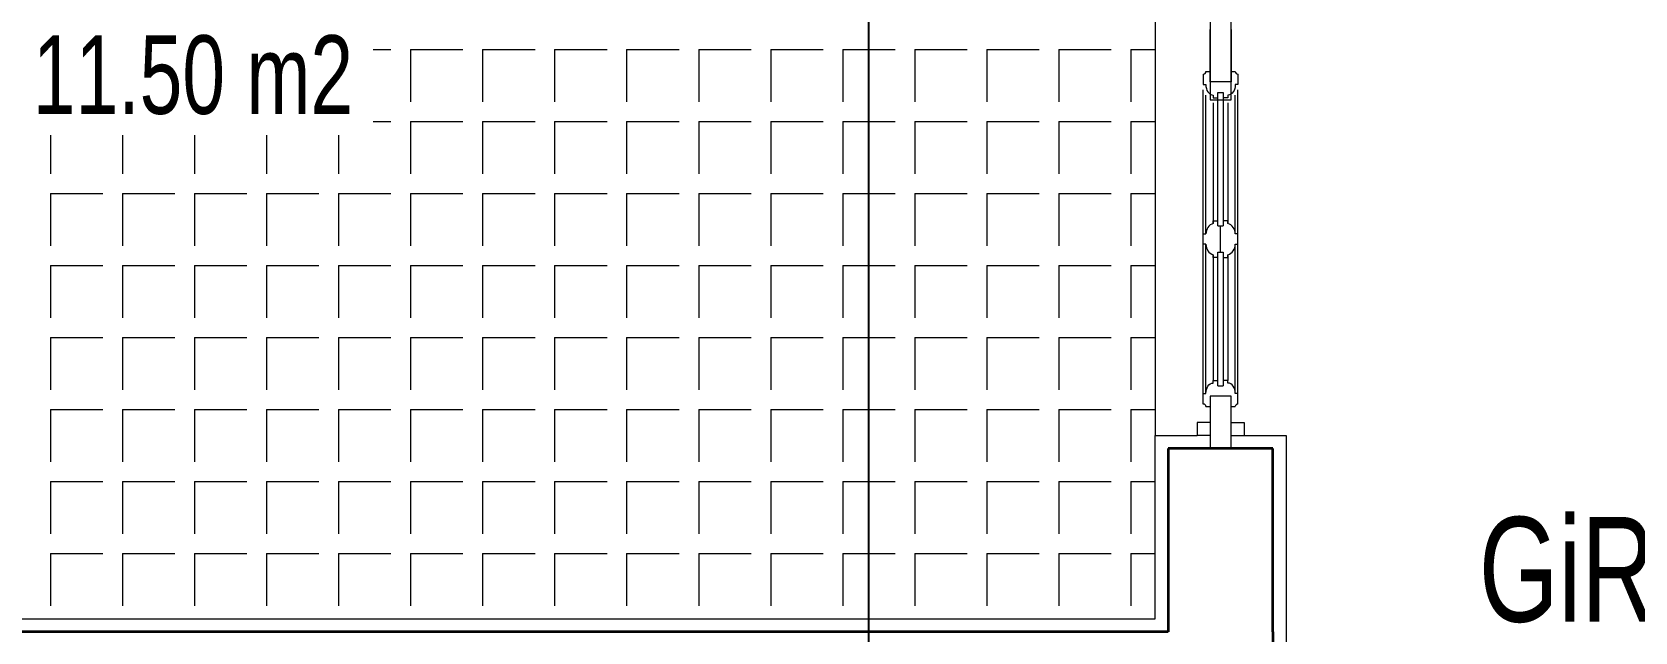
# Model space of a CAD drawing. Header units: inches. Extents: x -7543 to -822, y 102837 to 190349.
# Drawn here: x -831.6108 to -831.5496, y 102836.9074 to 102836.9303 of the extents above; entities that cross this region are included whole.
import ezdxf

# ---------------------------------------------------------------- set-up
doc = ezdxf.new("R2010")
doc.units = ezdxf.units.IN
doc.header["$MEASUREMENT"] = 0
doc.linetypes.add('DASHDOTX2', pattern=[2, 1, -0.5, 0, -0.5])
for name, color, linetype, lineweight in [('AKS', 1, 'Continuous', 25), ('İZ DÜŞÜM', 253, 'Continuous', 20), ('SIVA', 150, 'Continuous', 15), ('YAZI', 7, 'Continuous', 25)]:
    doc.layers.add(name, color=color, linetype=linetype, lineweight=lineweight)
doc.layers.add('DUVAR', color=7, linetype='Continuous', lineweight=35, true_color=0xfc4642)
doc.layers.add('KAPI', color=7, linetype='Continuous', lineweight=18, true_color=0xffb360)
doc.styles.add('arıal', font='arial.ttf', dxfattribs={"width": 0.7})

msp = doc.modelspace()

# ---------------------------------------------------------------- linework, layer by layer
at = {"layer": 'AKS', "linetype": 'DASHDOTX2', "ltscale": 10}
msp.add_line((-831.5788773943481, 102837.241780972), (-831.5788773943481, 102836.7293249838), dxfattribs=at)
at = {"layer": 'DUVAR'}
for p, q in [((-831.5634276468799, 102836.9144307916), (-831.5674276468799, 102836.9144307916)), ((-831.5674276468798, 102836.9144307916), (-831.5674276468798, 102836.9074307916)), ((-831.5634276468799, 102836.9074307916), (-831.5634276468799, 102836.9144307916)), ((-831.5674276468798, 102836.9074307916), (-831.643877394348, 102836.9074307916)), ((-831.5634276468802, 102836.9074307916), (-831.5634276468802, 102836.8884307916))]:
    msp.add_line(p, q, dxfattribs=at)
at = {"layer": 'İZ DÜŞÜM'}
for p, q in [((-831.5679276468799, 102836.9309307916), (-831.5679276468799, 102836.9149307916)), ((-831.5977876476459, 102836.9296687661), (-831.5971093845859, 102836.9296687661)), ((-831.5963593845859, 102836.9296687661), (-831.5963593845859, 102836.9276687661)), ((-831.5963593845859, 102836.9296687661), (-831.5943593845859, 102836.9296687661)), ((-831.593609384586, 102836.9296687661), (-831.593609384586, 102836.9276687661)), ((-831.593609384586, 102836.9296687661), (-831.5916093845859, 102836.9296687661)), ((-831.5908593845859, 102836.9296687661), (-831.5908593845859, 102836.9276687661)), ((-831.5908593845859, 102836.9296687661), (-831.5888593845859, 102836.9296687661)), ((-831.5881093845859, 102836.9296687661), (-831.5881093845859, 102836.9276687661)), ((-831.5881093845859, 102836.9296687661), (-831.5861093845859, 102836.9296687661)), ((-831.5853593845859, 102836.9296687661), (-831.5853593845859, 102836.9276687661)), ((-831.5853593845859, 102836.9296687661), (-831.583359384586, 102836.9296687661)), ((-831.5826093845859, 102836.9296687661), (-831.5826093845859, 102836.9276687661)), ((-831.5826093845859, 102836.9296687661), (-831.580609384586, 102836.9296687661)), ((-831.5798593845859, 102836.9296687661), (-831.5798593845859, 102836.9276687661)), ((-831.5798593845859, 102836.9296687661), (-831.577859384586, 102836.9296687661)), ((-831.5771093845859, 102836.9296687661), (-831.5771093845859, 102836.9276687661)), ((-831.5771093845859, 102836.9296687661), (-831.575109384586, 102836.9296687661)), ((-831.5743593845859, 102836.9296687661), (-831.5743593845859, 102836.9276687661)), ((-831.5743593845859, 102836.9296687661), (-831.572359384586, 102836.9296687661)), ((-831.5716093845859, 102836.9296687661), (-831.5716093845859, 102836.9276687661)), ((-831.5716093845859, 102836.9296687661), (-831.5696093845859, 102836.9296687661)), ((-831.568859384586, 102836.9296687661), (-831.568859384586, 102836.9276687661)), ((-831.568859384586, 102836.9296687661), (-831.5679276468799, 102836.9296687661)), ((-831.5977876476459, 102836.9269187661), (-831.5971093845859, 102836.9269187661)), ((-831.5963593845859, 102836.9269187661), (-831.5963593845859, 102836.9249187661)), ((-831.5963593845859, 102836.9269187661), (-831.5943593845859, 102836.9269187661)), ((-831.593609384586, 102836.9269187661), (-831.593609384586, 102836.9249187661)), ((-831.593609384586, 102836.9269187661), (-831.5916093845859, 102836.9269187661)), ((-831.5908593845859, 102836.9269187661), (-831.5908593845859, 102836.9249187661)), ((-831.5908593845859, 102836.9269187661), (-831.5888593845859, 102836.9269187661)), ((-831.5881093845859, 102836.9269187661), (-831.5881093845859, 102836.9249187661)), ((-831.5881093845859, 102836.9269187661), (-831.5861093845859, 102836.9269187661)), ((-831.5853593845859, 102836.9269187661), (-831.5853593845859, 102836.9249187661)), ((-831.5853593845859, 102836.9269187661), (-831.583359384586, 102836.9269187661)), ((-831.5826093845859, 102836.9269187661), (-831.5826093845859, 102836.9249187661)), ((-831.5826093845859, 102836.9269187661), (-831.580609384586, 102836.9269187661)), ((-831.5798593845859, 102836.9269187661), (-831.5798593845859, 102836.9249187661)), ((-831.5798593845859, 102836.9269187661), (-831.577859384586, 102836.9269187661)), ((-831.5771093845859, 102836.9269187661), (-831.5771093845859, 102836.9249187661)), ((-831.5771093845859, 102836.9269187661), (-831.575109384586, 102836.9269187661)), ((-831.5743593845859, 102836.9269187661), (-831.5743593845859, 102836.9249187661)), ((-831.5743593845859, 102836.9269187661), (-831.572359384586, 102836.9269187661)), ((-831.5716093845859, 102836.9269187661), (-831.5716093845859, 102836.9249187661)), ((-831.5716093845859, 102836.9269187661), (-831.5696093845859, 102836.9269187661)), ((-831.568859384586, 102836.9269187661), (-831.568859384586, 102836.9249187661)), ((-831.568859384586, 102836.9269187661), (-831.5679276468799, 102836.9269187661)), ((-831.6101093845859, 102836.9263960592), (-831.6101093845859, 102836.9249187661)), ((-831.607359384586, 102836.9263960592), (-831.607359384586, 102836.9249187661)), ((-831.604609384586, 102836.9263960592), (-831.604609384586, 102836.9249187661)), ((-831.601859384586, 102836.9263960592), (-831.601859384586, 102836.9249187661)), ((-831.599109384586, 102836.9263960592), (-831.599109384586, 102836.9249187661)), ((-831.6101093845859, 102836.9241687661), (-831.6101093845859, 102836.9221687661)), ((-831.6101093845859, 102836.9241687661), (-831.608109384586, 102836.9241687661)), ((-831.607359384586, 102836.9241687661), (-831.607359384586, 102836.9221687661)), ((-831.607359384586, 102836.9241687661), (-831.6053593845859, 102836.9241687661)), ((-831.604609384586, 102836.9241687661), (-831.604609384586, 102836.9221687661)), ((-831.604609384586, 102836.9241687661), (-831.6026093845859, 102836.9241687661)), ((-831.601859384586, 102836.9241687661), (-831.601859384586, 102836.9221687661)), ((-831.601859384586, 102836.9241687661), (-831.5998593845859, 102836.9241687661)), ((-831.599109384586, 102836.9241687661), (-831.599109384586, 102836.9221687661)), ((-831.599109384586, 102836.9241687661), (-831.5971093845859, 102836.9241687661)), ((-831.5963593845859, 102836.9241687661), (-831.5963593845859, 102836.9221687661)), ((-831.5963593845859, 102836.9241687661), (-831.5943593845859, 102836.9241687661)), ((-831.593609384586, 102836.9241687661), (-831.593609384586, 102836.9221687661)), ((-831.593609384586, 102836.9241687661), (-831.5916093845859, 102836.9241687661)), ((-831.5908593845859, 102836.9241687661), (-831.5908593845859, 102836.9221687661)), ((-831.5908593845859, 102836.9241687661), (-831.5888593845859, 102836.9241687661)), ((-831.5881093845859, 102836.9241687661), (-831.5881093845859, 102836.9221687661)), ((-831.5881093845859, 102836.9241687661), (-831.5861093845859, 102836.9241687661)), ((-831.5853593845859, 102836.9241687661), (-831.5853593845859, 102836.9221687661)), ((-831.5853593845859, 102836.9241687661), (-831.583359384586, 102836.9241687661)), ((-831.5826093845859, 102836.9241687661), (-831.5826093845859, 102836.9221687661)), ((-831.5826093845859, 102836.9241687661), (-831.580609384586, 102836.9241687661)), ((-831.5798593845859, 102836.9241687661), (-831.5798593845859, 102836.9221687661)), ((-831.5798593845859, 102836.9241687661), (-831.577859384586, 102836.9241687661)), ((-831.5771093845859, 102836.9241687661), (-831.5771093845859, 102836.9221687661)), ((-831.5771093845859, 102836.9241687661), (-831.575109384586, 102836.9241687661)), ((-831.5743593845859, 102836.9241687661), (-831.5743593845859, 102836.9221687661)), ((-831.5743593845859, 102836.9241687661), (-831.572359384586, 102836.9241687661)), ((-831.5716093845859, 102836.9241687661), (-831.5716093845859, 102836.9221687661)), ((-831.5716093845859, 102836.9241687661), (-831.5696093845859, 102836.9241687661)), ((-831.568859384586, 102836.9241687661), (-831.568859384586, 102836.9221687661)), ((-831.568859384586, 102836.9241687661), (-831.5679276468799, 102836.9241687661)), ((-831.6101093845859, 102836.9214187661), (-831.6101093845859, 102836.9194187661)), ((-831.6101093845859, 102836.9214187661), (-831.608109384586, 102836.9214187661)), ((-831.607359384586, 102836.9214187661), (-831.607359384586, 102836.9194187661)), ((-831.607359384586, 102836.9214187661), (-831.6053593845859, 102836.9214187661)), ((-831.604609384586, 102836.9214187661), (-831.604609384586, 102836.9194187661)), ((-831.604609384586, 102836.9214187661), (-831.6026093845859, 102836.9214187661)), ((-831.601859384586, 102836.9214187661), (-831.601859384586, 102836.9194187661)), ((-831.601859384586, 102836.9214187661), (-831.5998593845859, 102836.9214187661)), ((-831.599109384586, 102836.9214187661), (-831.599109384586, 102836.9194187661)), ((-831.599109384586, 102836.9214187661), (-831.5971093845859, 102836.9214187661)), ((-831.5963593845859, 102836.9214187661), (-831.5963593845859, 102836.9194187661)), ((-831.5963593845859, 102836.9214187661), (-831.5943593845859, 102836.9214187661)), ((-831.593609384586, 102836.9214187661), (-831.593609384586, 102836.9194187661)), ((-831.593609384586, 102836.9214187661), (-831.5916093845859, 102836.9214187661)), ((-831.5908593845859, 102836.9214187661), (-831.5908593845859, 102836.9194187661)), ((-831.5908593845859, 102836.9214187661), (-831.5888593845859, 102836.9214187661)), ((-831.5881093845859, 102836.9214187661), (-831.5881093845859, 102836.9194187661)), ((-831.5881093845859, 102836.9214187661), (-831.5861093845859, 102836.9214187661)), ((-831.5853593845859, 102836.9214187661), (-831.5853593845859, 102836.9194187661)), ((-831.5853593845859, 102836.9214187661), (-831.583359384586, 102836.9214187661)), ((-831.5826093845859, 102836.9214187661), (-831.5826093845859, 102836.9194187661)), ((-831.5826093845859, 102836.9214187661), (-831.580609384586, 102836.9214187661)), ((-831.5798593845859, 102836.9214187661), (-831.5798593845859, 102836.9194187661)), ((-831.5798593845859, 102836.9214187661), (-831.577859384586, 102836.9214187661)), ((-831.5771093845859, 102836.9214187661), (-831.5771093845859, 102836.9194187661)), ((-831.5771093845859, 102836.9214187661), (-831.575109384586, 102836.9214187661)), ((-831.5743593845859, 102836.9214187661), (-831.5743593845859, 102836.9194187661)), ((-831.5743593845859, 102836.9214187661), (-831.572359384586, 102836.9214187661)), ((-831.5716093845859, 102836.9214187661), (-831.5716093845859, 102836.9194187661)), ((-831.5716093845859, 102836.9214187661), (-831.5696093845859, 102836.9214187661)), ((-831.568859384586, 102836.9214187661), (-831.568859384586, 102836.9194187661)), ((-831.568859384586, 102836.9214187661), (-831.5679276468798, 102836.9214187661)), ((-831.6101093845859, 102836.9186687661), (-831.6101093845859, 102836.9166687661)), ((-831.6101093845859, 102836.9186687661), (-831.608109384586, 102836.9186687661)), ((-831.607359384586, 102836.9186687661), (-831.607359384586, 102836.9166687661)), ((-831.607359384586, 102836.9186687661), (-831.6053593845859, 102836.9186687661)), ((-831.604609384586, 102836.9186687661), (-831.604609384586, 102836.9166687661)), ((-831.604609384586, 102836.9186687661), (-831.6026093845859, 102836.9186687661)), ((-831.601859384586, 102836.9186687661), (-831.601859384586, 102836.9166687661)), ((-831.601859384586, 102836.9186687661), (-831.5998593845859, 102836.9186687661)), ((-831.599109384586, 102836.9186687661), (-831.599109384586, 102836.9166687661)), ((-831.599109384586, 102836.9186687661), (-831.5971093845859, 102836.9186687661)), ((-831.5963593845859, 102836.9186687661), (-831.5963593845859, 102836.9166687661)), ((-831.5963593845859, 102836.9186687661), (-831.5943593845859, 102836.9186687661)), ((-831.593609384586, 102836.9186687661), (-831.593609384586, 102836.9166687661)), ((-831.593609384586, 102836.9186687661), (-831.5916093845859, 102836.9186687661)), ((-831.5908593845859, 102836.9186687661), (-831.5908593845859, 102836.9166687661)), ((-831.5908593845859, 102836.9186687661), (-831.5888593845859, 102836.9186687661)), ((-831.5881093845859, 102836.9186687661), (-831.5881093845859, 102836.9166687661)), ((-831.5881093845859, 102836.9186687661), (-831.5861093845859, 102836.9186687661)), ((-831.5853593845859, 102836.9186687661), (-831.5853593845859, 102836.9166687661)), ((-831.5853593845859, 102836.9186687661), (-831.583359384586, 102836.9186687661)), ((-831.5826093845859, 102836.9186687661), (-831.5826093845859, 102836.9166687661)), ((-831.5826093845859, 102836.9186687661), (-831.580609384586, 102836.9186687661)), ((-831.5798593845859, 102836.9186687661), (-831.5798593845859, 102836.9166687661)), ((-831.5798593845859, 102836.9186687661), (-831.577859384586, 102836.9186687661)), ((-831.5771093845859, 102836.9186687661), (-831.5771093845859, 102836.9166687661)), ((-831.5771093845859, 102836.9186687661), (-831.575109384586, 102836.9186687661)), ((-831.5743593845859, 102836.9186687661), (-831.5743593845859, 102836.9166687661)), ((-831.5743593845859, 102836.9186687661), (-831.572359384586, 102836.9186687661)), ((-831.5716093845859, 102836.9186687661), (-831.5716093845859, 102836.9166687661)), ((-831.5716093845859, 102836.9186687661), (-831.5696093845859, 102836.9186687661)), ((-831.568859384586, 102836.9186687661), (-831.568859384586, 102836.9166687661)), ((-831.568859384586, 102836.9186687661), (-831.5679276468798, 102836.9186687661)), ((-831.6101093845859, 102836.9159187661), (-831.6101093845859, 102836.9139187661)), ((-831.6101093845859, 102836.9159187661), (-831.608109384586, 102836.9159187661)), ((-831.607359384586, 102836.9159187661), (-831.607359384586, 102836.9139187661)), ((-831.607359384586, 102836.9159187661), (-831.6053593845859, 102836.9159187661)), ((-831.604609384586, 102836.9159187661), (-831.604609384586, 102836.9139187661)), ((-831.604609384586, 102836.9159187661), (-831.6026093845859, 102836.9159187661)), ((-831.601859384586, 102836.9159187661), (-831.601859384586, 102836.9139187661)), ((-831.601859384586, 102836.9159187661), (-831.5998593845859, 102836.9159187661)), ((-831.599109384586, 102836.9159187661), (-831.599109384586, 102836.9139187661)), ((-831.599109384586, 102836.9159187661), (-831.5971093845859, 102836.9159187661)), ((-831.5963593845859, 102836.9159187661), (-831.5963593845859, 102836.9139187661)), ((-831.5963593845859, 102836.9159187661), (-831.5943593845859, 102836.9159187661)), ((-831.593609384586, 102836.9159187661), (-831.593609384586, 102836.9139187661)), ((-831.593609384586, 102836.9159187661), (-831.5916093845859, 102836.9159187661)), ((-831.5908593845859, 102836.9159187661), (-831.5908593845859, 102836.9139187661)), ((-831.5908593845859, 102836.9159187661), (-831.5888593845859, 102836.9159187661)), ((-831.5881093845859, 102836.9159187661), (-831.5881093845859, 102836.9139187661)), ((-831.5881093845859, 102836.9159187661), (-831.5861093845859, 102836.9159187661)), ((-831.5853593845859, 102836.9159187661), (-831.5853593845859, 102836.9139187661)), ((-831.5853593845859, 102836.9159187661), (-831.583359384586, 102836.9159187661)), ((-831.5826093845859, 102836.9159187661), (-831.5826093845859, 102836.9139187661)), ((-831.5826093845859, 102836.9159187661), (-831.580609384586, 102836.9159187661)), ((-831.5798593845859, 102836.9159187661), (-831.5798593845859, 102836.9139187661)), ((-831.5798593845859, 102836.9159187661), (-831.577859384586, 102836.9159187661)), ((-831.5771093845859, 102836.9159187661), (-831.5771093845859, 102836.9139187661)), ((-831.5771093845859, 102836.9159187661), (-831.575109384586, 102836.9159187661)), ((-831.5743593845859, 102836.9159187661), (-831.5743593845859, 102836.9139187661)), ((-831.5743593845859, 102836.9159187661), (-831.572359384586, 102836.9159187661)), ((-831.5716093845859, 102836.9159187661), (-831.5716093845859, 102836.9139187661)), ((-831.5716093845859, 102836.9159187661), (-831.5696093845859, 102836.9159187661)), ((-831.568859384586, 102836.9159187661), (-831.568859384586, 102836.9139187661)), ((-831.568859384586, 102836.9159187661), (-831.5679276468798, 102836.9159187661)), ((-831.6101093845859, 102836.9131687661), (-831.6101093845859, 102836.9111687661)), ((-831.6101093845859, 102836.9131687661), (-831.608109384586, 102836.9131687661)), ((-831.607359384586, 102836.9131687661), (-831.607359384586, 102836.9111687661)), ((-831.607359384586, 102836.9131687661), (-831.6053593845859, 102836.9131687661)), ((-831.604609384586, 102836.9131687661), (-831.604609384586, 102836.9111687661)), ((-831.604609384586, 102836.9131687661), (-831.6026093845859, 102836.9131687661)), ((-831.601859384586, 102836.9131687661), (-831.601859384586, 102836.9111687661)), ((-831.601859384586, 102836.9131687661), (-831.5998593845859, 102836.9131687661)), ((-831.599109384586, 102836.9131687661), (-831.599109384586, 102836.9111687661)), ((-831.599109384586, 102836.9131687661), (-831.5971093845859, 102836.9131687661)), ((-831.5963593845859, 102836.9131687661), (-831.5963593845859, 102836.9111687661)), ((-831.5963593845859, 102836.9131687661), (-831.5943593845859, 102836.9131687661)), ((-831.593609384586, 102836.9131687661), (-831.593609384586, 102836.9111687661)), ((-831.593609384586, 102836.9131687661), (-831.5916093845859, 102836.9131687661)), ((-831.5908593845859, 102836.9131687661), (-831.5908593845859, 102836.9111687661)), ((-831.5908593845859, 102836.9131687661), (-831.5888593845859, 102836.9131687661)), ((-831.5881093845859, 102836.9131687661), (-831.5881093845859, 102836.9111687661)), ((-831.5881093845859, 102836.9131687661), (-831.5861093845859, 102836.9131687661)), ((-831.5853593845859, 102836.9131687661), (-831.5853593845859, 102836.9111687661)), ((-831.5853593845859, 102836.9131687661), (-831.583359384586, 102836.9131687661)), ((-831.5826093845859, 102836.9131687661), (-831.5826093845859, 102836.9111687661)), ((-831.5826093845859, 102836.9131687661), (-831.580609384586, 102836.9131687661)), ((-831.5798593845859, 102836.9131687661), (-831.5798593845859, 102836.9111687661)), ((-831.5798593845859, 102836.9131687661), (-831.577859384586, 102836.9131687661)), ((-831.5771093845859, 102836.9131687661), (-831.5771093845859, 102836.9111687661)), ((-831.5771093845859, 102836.9131687661), (-831.575109384586, 102836.9131687661)), ((-831.5743593845859, 102836.9131687661), (-831.5743593845859, 102836.9111687661)), ((-831.5743593845859, 102836.9131687661), (-831.572359384586, 102836.9131687661)), ((-831.5716093845859, 102836.9131687661), (-831.5716093845859, 102836.9111687661)), ((-831.5716093845859, 102836.9131687661), (-831.5696093845859, 102836.9131687661)), ((-831.568859384586, 102836.9131687661), (-831.568859384586, 102836.9111687661)), ((-831.568859384586, 102836.9131687661), (-831.5679276468798, 102836.9131687661)), ((-831.6101093845859, 102836.9104187661), (-831.6101093845859, 102836.9084187661)), ((-831.6101093845859, 102836.9104187661), (-831.608109384586, 102836.9104187661)), ((-831.607359384586, 102836.9104187661), (-831.607359384586, 102836.9084187661)), ((-831.607359384586, 102836.9104187661), (-831.6053593845859, 102836.9104187661)), ((-831.604609384586, 102836.9104187661), (-831.604609384586, 102836.9084187661)), ((-831.604609384586, 102836.9104187661), (-831.6026093845859, 102836.9104187661)), ((-831.601859384586, 102836.9104187661), (-831.601859384586, 102836.9084187661)), ((-831.601859384586, 102836.9104187661), (-831.5998593845859, 102836.9104187661)), ((-831.599109384586, 102836.9104187661), (-831.599109384586, 102836.9084187661)), ((-831.599109384586, 102836.9104187661), (-831.5971093845859, 102836.9104187661)), ((-831.5963593845859, 102836.9104187661), (-831.5963593845859, 102836.9084187661)), ((-831.5963593845859, 102836.9104187661), (-831.5943593845859, 102836.9104187661)), ((-831.593609384586, 102836.9104187661), (-831.593609384586, 102836.9084187661)), ((-831.593609384586, 102836.9104187661), (-831.5916093845859, 102836.9104187661)), ((-831.5908593845859, 102836.9104187661), (-831.5908593845859, 102836.9084187661)), ((-831.5908593845859, 102836.9104187661), (-831.5888593845859, 102836.9104187661)), ((-831.5881093845859, 102836.9104187661), (-831.5881093845859, 102836.9084187661)), ((-831.5881093845859, 102836.9104187661), (-831.5861093845859, 102836.9104187661)), ((-831.5853593845859, 102836.9104187661), (-831.5853593845859, 102836.9084187661)), ((-831.5853593845859, 102836.9104187661), (-831.583359384586, 102836.9104187661)), ((-831.5826093845859, 102836.9104187661), (-831.5826093845859, 102836.9084187661)), ((-831.5826093845859, 102836.9104187661), (-831.580609384586, 102836.9104187661)), ((-831.5798593845859, 102836.9104187661), (-831.5798593845859, 102836.9084187661)), ((-831.5798593845859, 102836.9104187661), (-831.577859384586, 102836.9104187661)), ((-831.5771093845859, 102836.9104187661), (-831.5771093845859, 102836.9084187661)), ((-831.5771093845859, 102836.9104187661), (-831.575109384586, 102836.9104187661)), ((-831.5743593845859, 102836.9104187661), (-831.5743593845859, 102836.9084187661)), ((-831.5743593845859, 102836.9104187661), (-831.572359384586, 102836.9104187661)), ((-831.5716093845859, 102836.9104187661), (-831.5716093845859, 102836.9084187661)), ((-831.5716093845859, 102836.9104187661), (-831.5696093845859, 102836.9104187661)), ((-831.568859384586, 102836.9104187661), (-831.568859384586, 102836.9084187661)), ((-831.568859384586, 102836.9104187661), (-831.5679276468798, 102836.9104187661))]:
    msp.add_line(p, q, dxfattribs=at)
at = {"layer": 'KAPI'}
for p, q in [((-831.5658276468798, 102836.9454307916), (-831.5658276468798, 102836.9277507916)), ((-831.5650276468798, 102836.9277507916), (-831.5650276468798, 102836.9454307916)), ((-831.5658276468798, 102836.9284307916), (-831.5658276468798, 102836.9304307916)), ((-831.5650276468798, 102836.9304307916), (-831.5650276468798, 102836.9284307916)), ((-831.5660876528025, 102836.9287307916), (-831.5660876528025, 102836.9283307916)), ((-831.5659876528025, 102836.9288307916), (-831.5658276468798, 102836.9288307916)), ((-831.5650276468798, 102836.9284307916), (-831.5658276468798, 102836.9284307916)), ((-831.5650276468798, 102836.9288307916), (-831.5648676409571, 102836.9288307916)), ((-831.5647676409571, 102836.9287307916), (-831.5647676409571, 102836.9283307916)), ((-831.5660876528025, 102836.9283307916), (-831.5659876528025, 102836.9283307916)), ((-831.5660876528025, 102836.9165307916), (-831.5660876528025, 102836.9281307916)), ((-831.5659876528025, 102836.9226307916), (-831.5659876528025, 102836.9279307916)), ((-831.5658276468798, 102836.9277507916), (-831.5650276468798, 102836.9277507916)), ((-831.5657076528025, 102836.9279307916), (-831.5657076528025, 102836.9278307916)), ((-831.5657076528025, 102836.9278307916), (-831.5655276468799, 102836.9278307916)), ((-831.5655276468799, 102836.9280308163), (-831.5653276468798, 102836.9280308163)), ((-831.5655276468799, 102836.9229307669), (-831.5655276468799, 102836.9280308163)), ((-831.5653276468798, 102836.9280308163), (-831.5653276468798, 102836.9229307669)), ((-831.5651476409572, 102836.9278307916), (-831.5653276468798, 102836.9278307916)), ((-831.5651476409572, 102836.9279307916), (-831.5651476409572, 102836.9278307916)), ((-831.5647676409571, 102836.9283307916), (-831.5648676409571, 102836.9283307916)), ((-831.5648676409571, 102836.9226307916), (-831.5648676409571, 102836.9279307916)), ((-831.5647676409571, 102836.9161307916), (-831.5647676409571, 102836.9281307916)), ((-831.5657076528025, 102836.9276307916), (-831.5657076528025, 102836.9230307916)), ((-831.5651476409572, 102836.9276307916), (-831.5651476409572, 102836.9230307916)), ((-831.5657076528025, 102836.9230307916), (-831.5657076528025, 102836.9231307916)), ((-831.5657076528025, 102836.9231307916), (-831.5655276468799, 102836.9231307916)), ((-831.5655276468799, 102836.9229307669), (-831.5653276468798, 102836.9229307669)), ((-831.5654276468798, 102836.9219308163), (-831.5654276468798, 102836.9229307669)), ((-831.5651476409572, 102836.9231307916), (-831.5653276468798, 102836.9231307916)), ((-831.5651476409572, 102836.9230307916), (-831.5651476409572, 102836.9231307916)), ((-831.5660876528025, 102836.9224307916), (-831.5660876528025, 102836.9226307916)), ((-831.5660876528025, 102836.9226307916), (-831.5659876528025, 102836.9226307916)), ((-831.5660876528025, 102836.9222307916), (-831.5660876528025, 102836.9224307916)), ((-831.5647676409571, 102836.9226307916), (-831.5648676409571, 102836.9226307916)), ((-831.5647676409571, 102836.9224307916), (-831.5647676409571, 102836.9226307916)), ((-831.5647676409571, 102836.9222307916), (-831.5647676409571, 102836.9224307916)), ((-831.5659876528025, 102836.9222307916), (-831.5660876528025, 102836.9222307916)), ((-831.5659876528025, 102836.916576777), (-831.5659876528025, 102836.9222307916)), ((-831.5657076528025, 102836.9218307916), (-831.5657076528025, 102836.9170307916)), ((-831.5657076528025, 102836.9217307916), (-831.5657076528025, 102836.9218307916)), ((-831.5655276468799, 102836.9217307916), (-831.5657076528025, 102836.9217307916)), ((-831.5655276468799, 102836.9168307669), (-831.5655276468799, 102836.9219308163)), ((-831.5655276468799, 102836.9219308163), (-831.5653276468798, 102836.9219308163)), ((-831.5653276468798, 102836.9219308163), (-831.5653276468798, 102836.9168307669)), ((-831.5653276468798, 102836.9217307916), (-831.5651476409572, 102836.9217307916)), ((-831.5651476409572, 102836.9218307916), (-831.5651476409572, 102836.9170307916)), ((-831.5651476409572, 102836.9217307916), (-831.5651476409572, 102836.9218307916)), ((-831.5648676409571, 102836.916576777), (-831.5648676409571, 102836.9222307916)), ((-831.5648676409571, 102836.9222307916), (-831.5647676409571, 102836.9222307916)), ((-831.5657076528025, 102836.9170307916), (-831.5655276468799, 102836.9170307916)), ((-831.5657076528025, 102836.9169307916), (-831.5657076528025, 102836.9170307916)), ((-831.5655276468799, 102836.9168307669), (-831.5653276468798, 102836.9168307669)), ((-831.5651476409572, 102836.9170307916), (-831.5653276468798, 102836.9170307916)), ((-831.5651476409572, 102836.9169307916), (-831.5651476409572, 102836.9170307916)), ((-831.5660876528025, 102836.9165307916), (-831.5659876528025, 102836.9165307916)), ((-831.5660876528025, 102836.9161307916), (-831.5660876528025, 102836.9165307916)), ((-831.5658276468798, 102836.9164307916), (-831.5658276468798, 102836.9144307916)), ((-831.5650276468798, 102836.9164307916), (-831.5658276468798, 102836.9164307916)), ((-831.5650276468798, 102836.9144307916), (-831.5650276468798, 102836.9164307916)), ((-831.5647676409571, 102836.9165307916), (-831.5648676409571, 102836.9165307916)), ((-831.5647676409571, 102836.9161307916), (-831.5647676409571, 102836.9165307916)), ((-831.5659876528025, 102836.9160307916), (-831.5658276468798, 102836.9160307916)), ((-831.5650276468798, 102836.9160307916), (-831.5648676409571, 102836.9160307916)), ((-831.5658276468798, 102836.9154307916), (-831.5663276468798, 102836.9154307916)), ((-831.5663276468798, 102836.9154307916), (-831.5663276468798, 102836.9149307916)), ((-831.5658276468798, 102836.9149307916), (-831.5663276468798, 102836.9149307916)), ((-831.5650276468798, 102836.9154307916), (-831.5645276468798, 102836.9154307916)), ((-831.5650276468798, 102836.9149307916), (-831.5645276468798, 102836.9149307916)), ((-831.5645276468798, 102836.9154307916), (-831.5645276468798, 102836.9149307916)), ((-831.5658276468798, 102836.9144307916), (-831.5650276468798, 102836.9144307916))]:
    msp.add_line(p, q, dxfattribs=at)
for centre, radius, start, end in [((-831.5660876528025, 102836.9288307916), 0.0001, 270, 0), ((-831.5647676409571, 102836.9288307916), 0.0001, 180, 270), ((-831.5655706515942, 102836.9226368907), 0.0004170458097791293, 109.1779983006872, 180.837961181716), ((-831.5652846421656, 102836.9226368907), 0.0004170458097848218, 359.162038818284, 70.82200169931285), ((-831.5655706515942, 102836.9222246924), 0.0004170458097789796, 179.162038818284, 250.8220016993129), ((-831.5652846421656, 102836.9222246924), 0.000417045809785314, 289.1779983006871, 0.837961181716005), ((-831.5660876528025, 102836.9160307916), 0.0001, 0, 90), ((-831.5647676409571, 102836.9160307916), 0.0001, 90, 180)]:
    msp.add_arc(centre, radius, start, end, dxfattribs=at)
for centre, major_axis, ratio, start_param, end_param in [((-831.5656902371416, 102836.9283244225), (2.928127941983257e-05, 0.0003930624425941484), 0.7542890414430529, 1.610749426473041, 3.181545753313086), ((-831.5651650566181, 102836.9165371606), (2.928127942027589e-05, 0.0003930624426001897), 0.7542890414603327, -1.530843227100445, 0.03995309968411598)]:
    msp.add_ellipse(centre, major_axis=major_axis, ratio=ratio, start_param=start_param, end_param=end_param, dxfattribs=at)
at = {"layer": 'KAPI', "extrusion": (0, 0, -1)}
msp.add_ellipse((-831.5651650566181, 102836.9283244225), major_axis=(-2.928127938704326e-05, 0.0003930624425958132), ratio=0.7542890414755188, start_param=1.610749426412503, end_param=3.181545753201044, dxfattribs=at)
at = {"layer": 'KAPI', "extrusion": (0, 0, -0.9999999999999999)}
msp.add_ellipse((-831.5656902371416, 102836.9165371606), major_axis=(-2.928127938080352e-05, 0.0003930624426019739), ratio=0.7542890414642702, start_param=-1.530843227175911, end_param=0.03995309959025772, dxfattribs=at)
at = {"layer": 'SIVA'}
for p, q in [((-831.5679276468798, 102836.9079307916), (-831.5679276468798, 102836.9149307916)), ((-831.5679276468798, 102836.9149307916), (-831.5663276468798, 102836.9149307916)), ((-831.5645276468798, 102836.9149307916), (-831.5629276468799, 102836.9149307916)), ((-831.5629276468799, 102836.9149307916), (-831.5629276468799, 102836.9074307916)), ((-831.643377394348, 102836.9079307916), (-831.5679276468798, 102836.9079307916)), ((-831.5629276468799, 102836.9074307916), (-831.5629276468802, 102836.8889307916))]:
    msp.add_line(p, q, dxfattribs=at)

# ---------------------------------------------------------------- texts
at = {"layer": 'YAZI', "style": 'arıal', "width": 0.7}
for s, height, p in [('11.50 m2', 0.003, (-831.6107853625163, 102836.9272130783, -0.011684)), ('GiRiS', 0.004, (-831.5555657328687, 102836.9078150828))]:
    msp.add_text(s, height=height, dxfattribs=at).set_placement(p)

doc.saveas('drawing.dxf')
